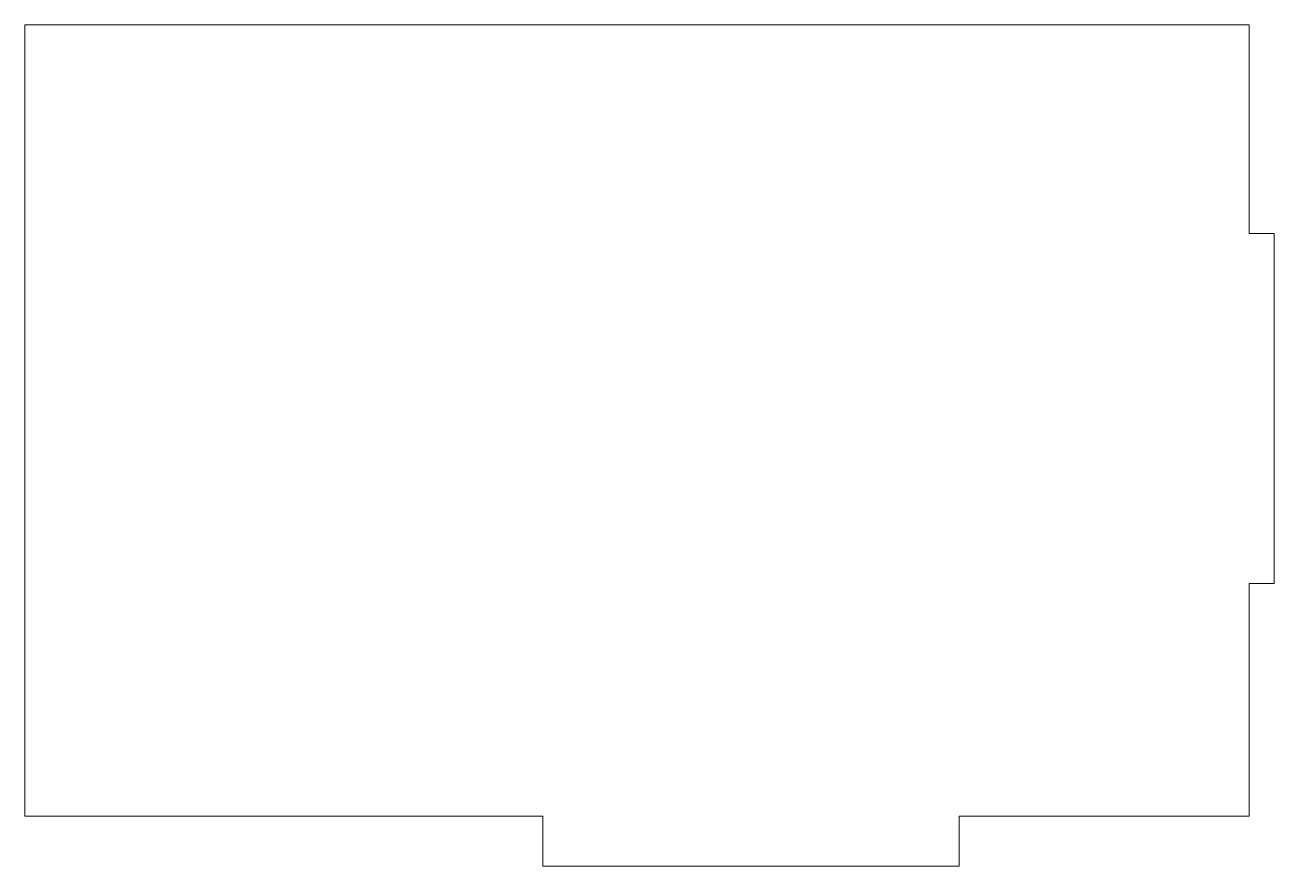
# Model space of a CAD drawing. Header units: millimetres. Extents: x -30 to 120, y -1 to 100.
import ezdxf

# ---------------------------------------------------------------- set-up
doc = ezdxf.new("R2010")
doc.units = ezdxf.units.MM
doc.layers.add('1', color=7, linetype='Continuous', true_color=0xffffff)

msp = doc.modelspace()

# ---------------------------------------------------------------- linework, layer by layer
at = {"layer": '1', "color": 1, "linetype": 'Continuous', "lineweight": 5}
for p, q in [((116.8, 100), (-30.2, 100)), ((116.8, 100), (-30.2, 100)), ((-30.2, 100), (-30.2, 5)), ((-30.2, 100), (-30.2, 5)), ((116.8, 74.94), (116.8, 100)), ((116.8, 74.94), (116.8, 100)), ((119.8, 74.94), (116.8, 74.94)), ((119.8, 74.94), (116.8, 74.94)), ((119.8, 32.94), (119.8, 74.94)), ((119.8, 32.94), (119.8, 74.94)), ((116.8, 5), (116.8, 32.94)), ((116.8, 5), (116.8, 32.94)), ((116.8, 32.94), (119.8, 32.94)), ((116.8, 32.94), (119.8, 32.94)), ((-30.2, 5), (32, 5)), ((-30.2, 5), (32, 5)), ((32, 5), (32, -1)), ((32, 5), (32, -1)), ((82, -1), (82, 5)), ((82, 5), (116.8, 5)), ((82, -1), (82, 5)), ((82, 5), (116.8, 5)), ((32, -1), (82, -1)), ((32, -1), (82, -1))]:
    msp.add_line(p, q, dxfattribs=at)

doc.saveas('drawing.dxf')
